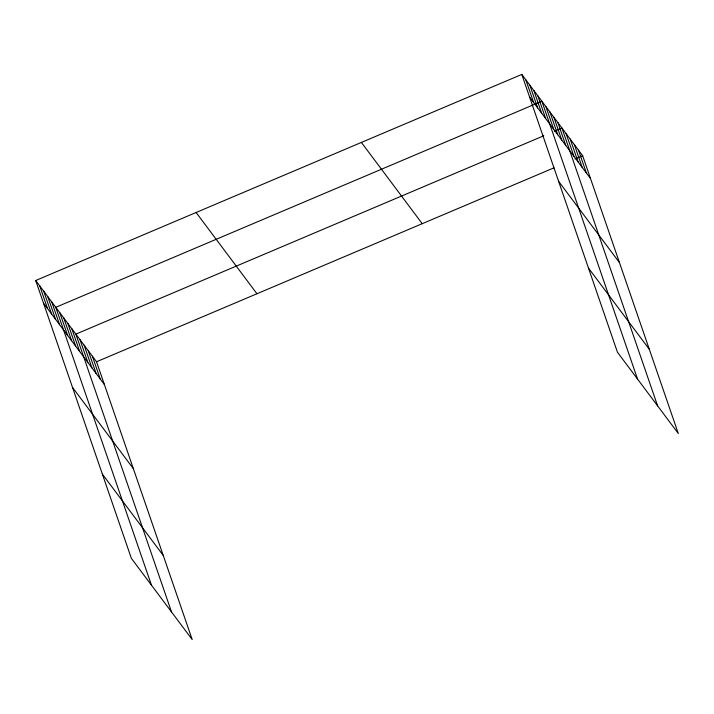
<?xml version="1.0" encoding="UTF-8"?>
<svg xmlns="http://www.w3.org/2000/svg" width="714" height="714" viewBox="0 0 714 714"><rect width="100%" height="100%" fill="white"/><g stroke="black" fill="none" stroke-linecap="round" stroke-linejoin="round"><path stroke-width="1.07" d="M35.7 280.504L96.542 361.757L192.2 639.574L131.358 558.321L35.7 280.504L521.8 74.426L582.642 155.679L678.3 433.496L617.458 352.243L521.8 74.426M543.809 135.74L75.854 334.125L171.512 611.952M554.314 131.287L561.954 128.047L657.612 405.873M96.542 361.757L553.993 167.826M575.002 158.919L582.642 155.679M529.627 97.149L590.46 178.402M558.616 181.329L619.449 262.582M588.479 268.062L649.312 349.316M361.391 142.425L422.224 223.687M196.109 212.495L256.951 293.749M43.527 303.227L104.36 384.48M72.507 387.407L133.348 468.661M102.379 474.141L163.211 555.394M578.501 150.154L586.328 172.877M574.368 144.63L582.187 167.353M570.227 139.105L578.054 161.828M566.095 133.58L573.913 156.304M557.937 122.692L565.765 145.415M553.921 117.328L561.748 140.051M549.905 111.964L557.732 134.687M545.889 106.6L553.716 129.323M637.54 379.063L541.881 101.236L55.772 307.315L151.439 585.132M537.865 95.872L545.683 118.595M533.849 90.508L541.667 113.231M529.833 85.145L537.66 107.876M525.816 79.79L533.644 102.513M92.401 356.232L100.228 378.956M88.259 350.708L96.087 373.431M84.127 345.183L91.954 367.906M79.986 339.65L87.813 362.382M71.837 328.77L79.665 351.493M67.821 323.406L75.648 346.129M63.805 318.042L71.632 340.765M59.789 312.678L67.616 335.401M51.765 301.951L59.583 324.674M47.749 296.587L55.567 319.31M43.732 291.223L51.551 313.946M39.716 285.868L47.543 308.591"/></g></svg>
